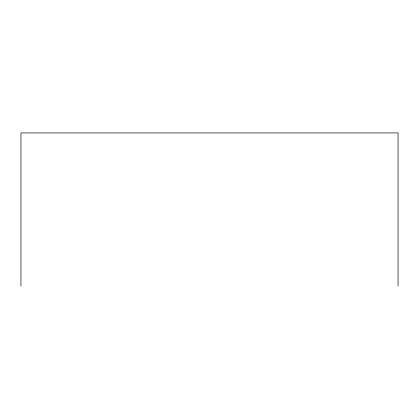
<?xml version="1.0" encoding="UTF-8"?>
<svg xmlns="http://www.w3.org/2000/svg" width="419" height="419" viewBox="0 0 419 419"><rect width="100%" height="100%" fill="white"/><g stroke="black" fill="none" stroke-linecap="round" stroke-linejoin="round"><path stroke-width="0.63" d="M398.05 286.067L398.05 132.933L20.95 132.933L20.95 286.067"/></g></svg>
